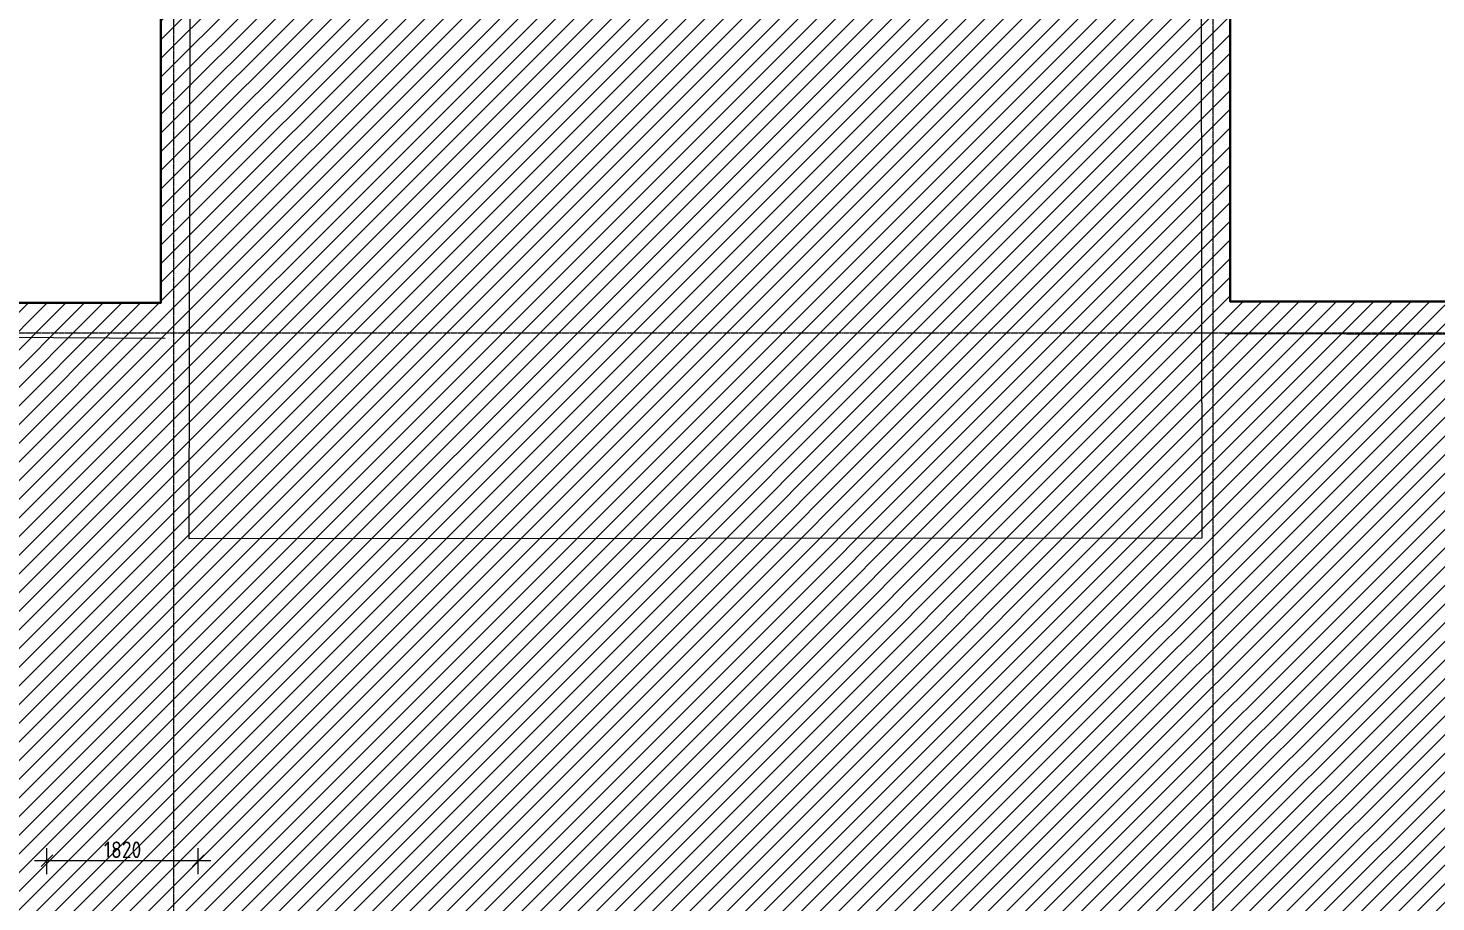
# Model space of a CAD drawing. Header units: millimetres. Extents: x -11886 to 379896, y -8130 to 47743.
# Drawn here: x 124998 to 141929, y 13863 to 24372 of the extents above; entities that cross this region are included whole.
import ezdxf

# ---------------------------------------------------------------- set-up
doc = ezdxf.new("R2010")
doc.units = ezdxf.units.MM
doc.linetypes.add('ADSK_Линия сетки', pattern=[25, 20, -2.5, 0, -2.5])
for name, color, linetype, lineweight in [('Оси', 7, 'Continuous', 9), ('Перекрытие', 7, 'Continuous', 18), ('Размеры', 7, 'Continuous', 9)]:
    doc.layers.add(name, color=color, linetype=linetype, lineweight=lineweight)
doc.styles.add('GOST Common_1', font='GOST_Common.ttf', dxfattribs={"width": 0.9, "height": 200})
doc.dimstyles.new('ADSK_Основной_2_5_мм', dxfattribs={"dimscale": 304.8, "dimtxt": 251.428749, "dimasz": 0.463911, "dimexe": 0.492126, "dimexo": 0.492126, "dimgap": 0.098425, "dimtad": 1, "dimdec": 1, "dimrnd": 0.1, "dimdsep": 46, "dimtxsty": 'GOST Common_1', "dimblk1": 'OBLIQUE', "dimblk2": 'OBLIQUE', "dimsah": 1, "dimcen": 0.09, "dimdle": 0.492126, "dimazin": 2, "dimtfac": 1, "dimtdec": 4, "dimtix": 1, "dimtmove": 0, "dimatfit": 3, "dimfxl": 1, "dimtvp": 1, "dimtfill": 1, "dimtolj": 1, "dimtzin": 0, "dimlwd": 20, "dimlwe": 20, "dimarcsym": 2})

# ---------------------------------------------------------------- blocks, each defined once
blk = doc.blocks.new('_Oblique')
at = {"color": 0, "linetype": 'ByBlock', "lineweight": -2}
blk.add_line((-0.5, -0.5), (0.5, 0.5), dxfattribs=at)
blk = doc.blocks.new('*D1565')
at = {"layer": 'Defpoints', "color": 0, "transparency": 16777216}
for p in [(127044, 14359), (125224, 14047), (127044, 14047)]:
    blk.add_point(p, dxfattribs=at)
at = {"layer": 'Размеры', "color": 0, "lineweight": 20, "transparency": 16777216}
for p, q in [((125224, 14197), (125224, 14509)), ((127044, 14197), (127044, 14509)), ((125074, 14359), (127194, 14359))]:
    blk.add_line(p, q, dxfattribs=at)
at = {"layer": 'Размеры', "color": 0, "lineweight": 20, "transparency": 16777216, "xscale": 141.4, "yscale": 141.4, "zscale": 141.4, "rotation": 180}
blk.add_blockref('_Oblique', (125224, 14359), dxfattribs=at)
at = {"layer": 'Размеры', "color": 0, "lineweight": 20, "transparency": 16777216, "xscale": 141.4, "yscale": 141.4, "zscale": 141.4}
blk.add_blockref('_Oblique', (127044, 14359), dxfattribs=at)
at = {"layer": 'Размеры', "color": 0, "lineweight": 20, "transparency": 16777216, "insert": (126134, 14489), "char_height": 200, "width": 700.59, "attachment_point": 5, "style": 'GOST Common_1', "bg_fill": 3, "box_fill_scale": 1.1, "bg_fill_color": 256, "bg_fill_true_color": 13158600, "bg_fill_transparency": 0}
blk.add_mtext('\\A1;1820', dxfattribs=at)

msp = doc.modelspace()

# ---------------------------------------------------------------- linework, layer by layer
at = {"layer": 'Оси', "linetype": 'ADSK_Линия сетки'}
for p, q in [((126749.31, -5917.65), (126749.31, 44684.79)), ((139249.31, -5917.65), (139249.31, 44684.79)), ((97053.17, 20706.79), (165281.12, 20706.79))]:
    msp.add_line(p, q, dxfattribs=at)
at = {"layer": 'Перекрытие', "color": 136, "true_color": 0x008080}
for p, q in [((126972.02, 43316.51), (126930.96, 18234.63)), ((139119.5, 18242.84), (139089.84, 43335.44)), ((126647.21, 20640.3), (119440.72, 20674.92)), ((146881.3, 20678.96), (139394.92, 20694.37)), ((126930.96, 18234.63), (139119.5, 18242.84))]:
    msp.add_line(p, q, dxfattribs=at)

# ---------------------------------------------------------------- next in the draw order: dimensions: what is measured, and where the dimension line sits
at = {"layer": 'Размеры', "lineweight": 20}
dim = msp.add_linear_dim(base=(127043.97, 14359.26), p1=(125223.97, 14046.63), p2=(127043.97, 14046.63), dimstyle='ADSK_Основной_2_5_мм', override={"dimpost": '<>', "dimfxl": 1820}, dxfattribs=at)
dim.commit()
dim.dimension.update_dxf_attribs({"geometry": '*D1565', "text_midpoint": (126133.97, 14489.26)})

# ---------------------------------------------------------------- next in the draw order: hatches: boundary and pattern name
at = {"lineweight": 13, "true_color": 0x636466, "transparency": 33554559}
h = msp.add_hatch(dxfattribs=at)
h.set_pattern_fill('ANSI31', color=251, scale=50)
h.set_pattern_definition([(45, (108139.4, 85026.59), (-112.2532, 112.2532), [])])
h.paths.add_polyline_path([(139456.42, 43675.13), (126595.23, 43675.13), (126595.23, 21068.63), (119444.64, 21068.63), (119440.72, 13720.18), (122426.97, 13716.63), (122426.97, 13206.63), (120564.56, 13206.63), (120564.56, 11328.12), (143932.17, 11328.12), (143932.17, 13716.63), (146881.3, 13716.63), (146869.1, 21084.06), (139456.42, 21084.06)])

# ---------------------------------------------------------------- next in the draw order: linework, layer by layer
at = {"color": 251, "lineweight": 30, "true_color": 0x636466}
msp.add_lwpolyline([(119444.64, 21068.63), (119440.72, 13720.18), (122426.97, 13716.63), (122426.97, 13206.63), (120564.56, 13206.63), (120564.56, 11328.12), (143932.17, 11328.12), (143932.17, 13716.63), (146881.3, 13716.63), (146869.1, 21084.06), (139456.42, 21084.06), (139456.42, 43675.13), (126595.23, 43675.13), (126595.23, 21068.63), (119444.64, 21068.63)], dxfattribs=at)

doc.saveas('drawing.dxf')
